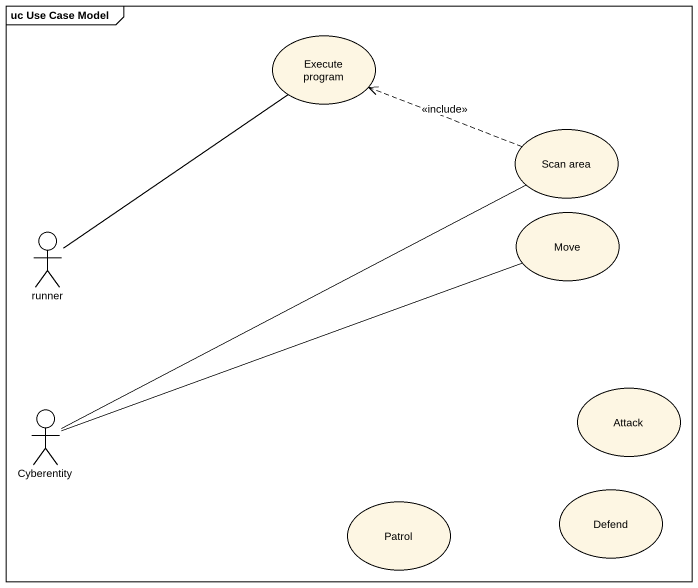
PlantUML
@startuml
mainframe uc Use Case Model
usecase "Execute program" as Execute_program
usecase "Scan area" as Scan_area
usecase Move
actor runner
usecase Attack
actor Cyberentity
usecase Defend
usecase Patrol
Scan_area .left.> Execute_program : <<include>>
runner -up- Execute_program
Cyberentity -right- Scan_area
Cyberentity -right- Move
@enduml
